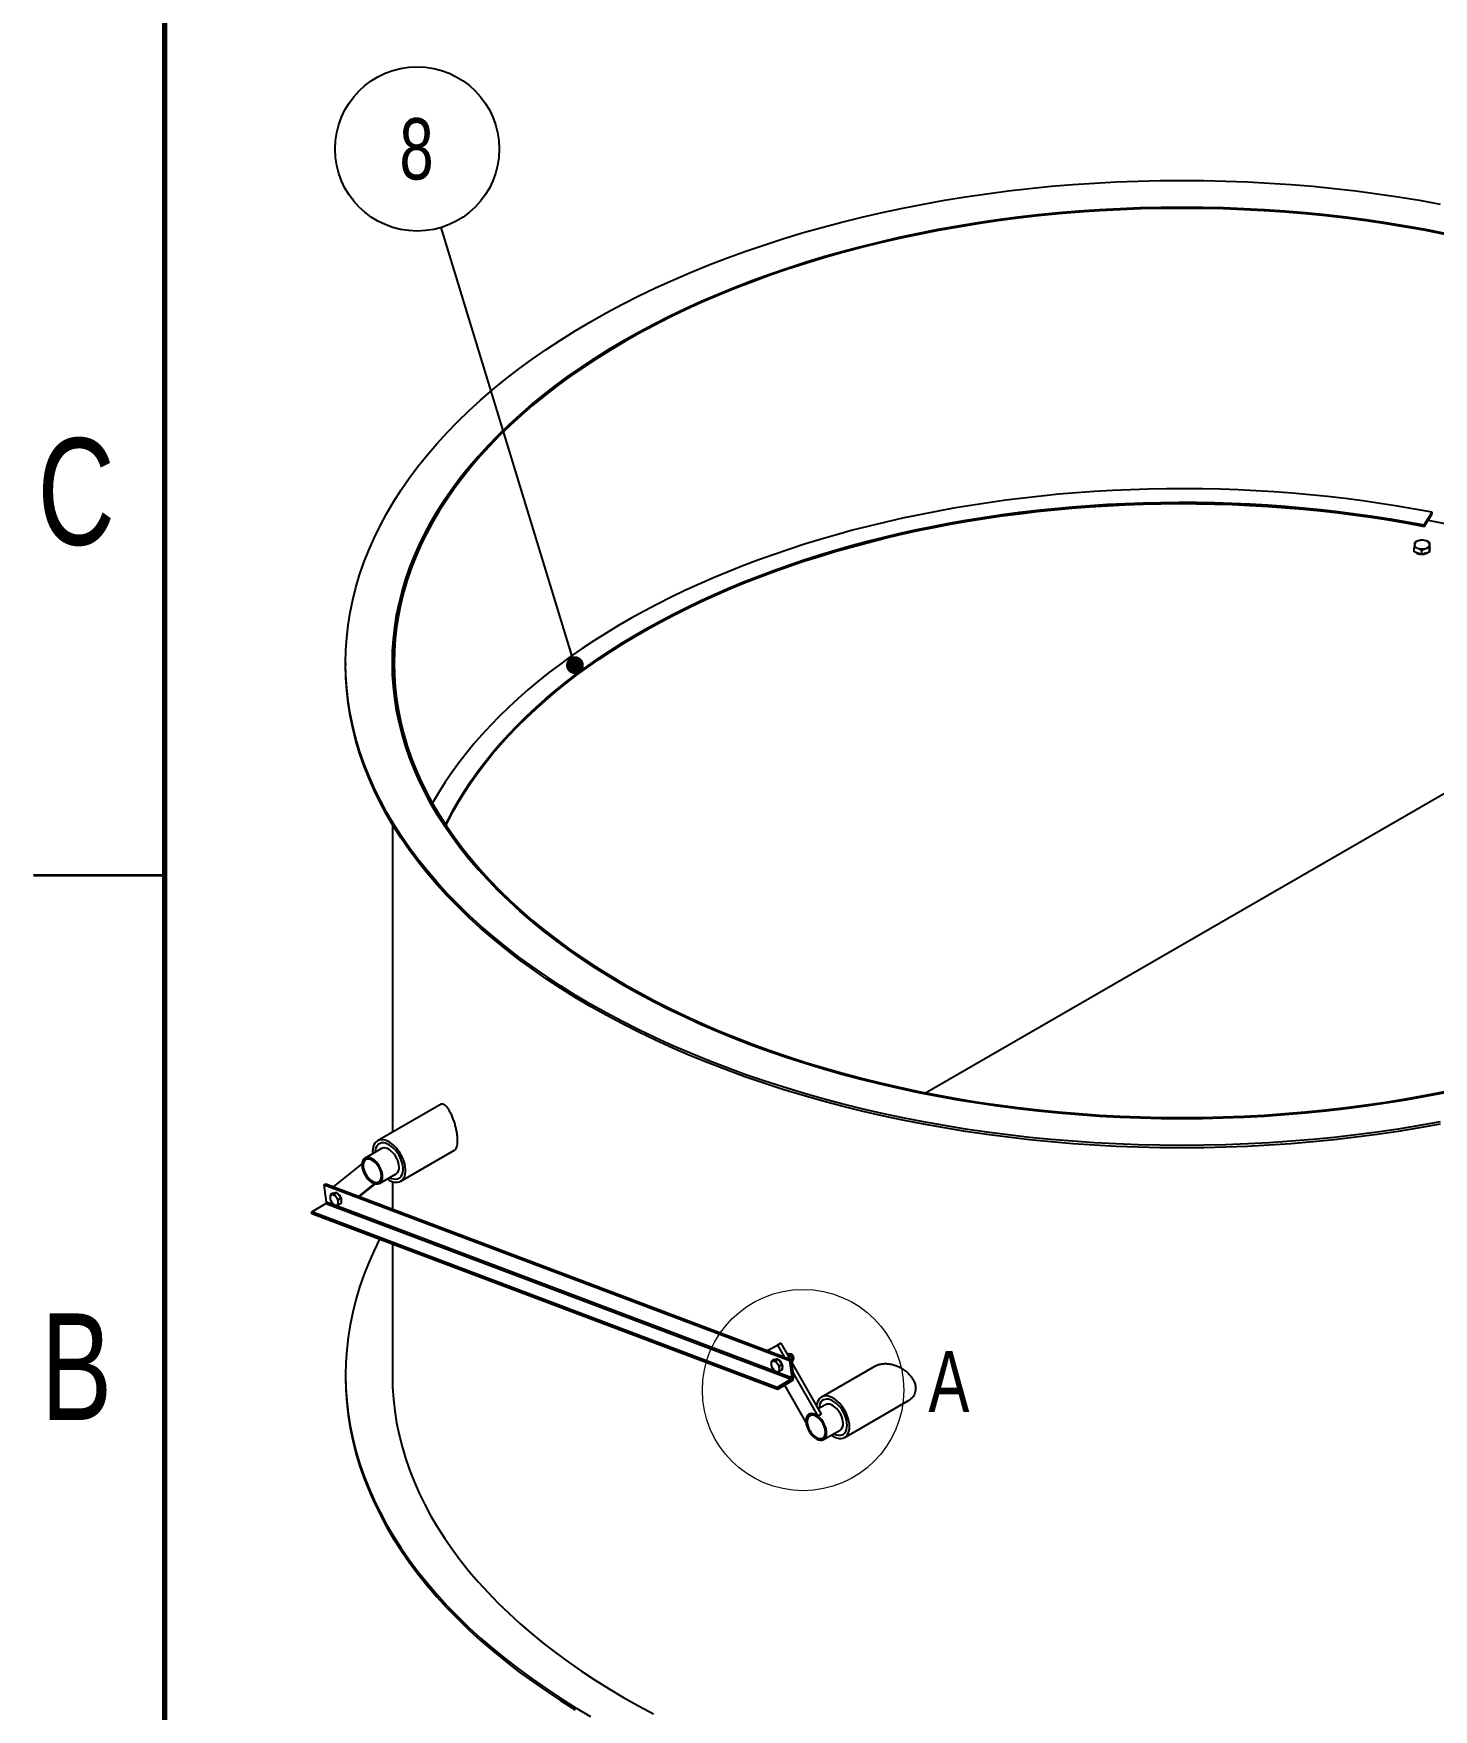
# Model space of a CAD drawing. Header units: millimetres. Extents: x 2 to 418, y 2 to 295.
# Drawn here: x 2.5 to 82.5, y 50.8 to 146.6 of the extents above; entities that cross this region are included whole.
import ezdxf

# ---------------------------------------------------------------- set-up
doc = ezdxf.new("R2010")
doc.units = ezdxf.units.MM
doc.layers.add('RED_DIMENSION', color=1, linetype='Continuous')
doc.styles.add('SLDTEXTSTYLE0', font='TXT', dxfattribs={"width": 0.75})
doc.dimstyles.new('SLDDIMSTYLE0', dxfattribs={"dimtxt": 0.18, "dimasz": 1.016, "dimexe": 0, "dimexo": 0.0625, "dimgap": 0, "dimtad": 0, "dimtih": 1, "dimtoh": 1, "dimdec": 0, "dimrnd": 1e-09, "dimzin": 0, "dimdsep": 46, "dimtxsty": 'Standard', "dimblk1": 'DOT', "dimblk2": 'DOT', "dimsah": 1, "dimcen": 0.09, "dimadec": 0, "dimazin": 0, "dimtfac": 1.016, "dimtdec": 0, "dimtofl": 0, "dimtmove": 0, "dimatfit": 3, "dimldrblk": 'DOT', "dimfxl": 0, "dimfrac": 2, "dimtolj": 1, "dimtzin": 0, "dimarcsym": 0})

# ---------------------------------------------------------------- blocks, each defined once
blk = doc.blocks.new('SW_NOTE_7')
at = {"layer": 'RED_DIMENSION', "color": 0}
blk.add_circle((-1.371, 4.486), 4.691, dxfattribs=at)
at = {"layer": 'RED_DIMENSION', "color": 0, "insert": (-1.406, 6.245), "char_height": 3.5, "attachment_point": 2, "style": 'SLDTEXTSTYLE0'}
blk.add_mtext('8', dxfattribs=at)
blk = doc.blocks.new('_DOT')
at = {"color": 0, "linetype": 'ByBlock', "lineweight": -2}
blk.add_line((-0.5, 0), (-1, 0), dxfattribs=at)
at = {"color": 0, "linetype": 'ByBlock', "const_width": 0.5}
blk.add_lwpolyline([(-0.25, 0, 1), (0.25, 0, 1)], format="xyb", close=True, dxfattribs=at)

msp = doc.modelspace()

# ---------------------------------------------------------------- linework, layer by layer
at = {"color": 7, "linetype": 'Continuous', "lineweight": 70}
msp.add_line((10, 10), (10, 287), dxfattribs=at)
at = {"color": 7, "linetype": 'Continuous', "lineweight": 25}
for p, q in [((81.93219, 118.51967), (82.38364, 119.24395)), ((81.93219, 118.43801), (82.38364, 119.16229)), ((82.38364, 119.16229), (82.38364, 119.24395)), ((81.93219, 118.43801), (81.93219, 118.51967)), ((81.37024, 116.98774), (81.37024, 117.23243)), ((81.58165, 116.91053), (81.37024, 116.98774)), ((81.39054, 117.52098), (81.38039, 117.40831)), ((81.79306, 116.83332), (81.58165, 116.91053)), ((81.83367, 117.65511), (81.6121, 117.61965)), ((81.79306, 117.07801), (82.01463, 117.17668)), ((81.79306, 116.83332), (81.79306, 117.07801)), ((82.01463, 116.90038), (81.79306, 116.83332)), ((82.23619, 116.96745), (82.01463, 116.90038)), ((82.23619, 117.21214), (82.24634, 117.38802)), ((82.23619, 116.96745), (82.23619, 117.21214)), ((82.24634, 117.11172), (82.23619, 116.96745)), ((82.2467, 117.0892), (82.24224, 117.05342)), ((82.25649, 117.25599), (82.24634, 117.11172)), ((82.2467, 117.0892), (82.2467, 117.11679)), ((82.25649, 117.25599), (82.25649, 117.50068)), ((20.32883, 110.63614), (20.32883, 110.50004)), ((53.44542, 86.07948), (96.61547, 110.99486)), ((22.99549, 101.41766), (22.99549, 83.82474)), ((25.785, 85.43469), (22.14293, 83.33269)), ((22.37696, 82.89046), (21.43415, 82.34632)), ((21.86661, 82.72202), (21.87231, 82.5992)), ((23.47591, 81.02308), (26.54035, 82.79171)), ((19.63303, 80.70666), (21.26238, 82.00227)), ((22.26727, 80.90282), (23.21007, 81.44696)), ((19.09426, 80.81996), (19.18854, 80.87438)), ((19.09426, 80.81996), (45.68524, 70.78632)), ((19.23088, 79.82914), (19.09426, 80.81996)), ((19.18854, 80.87438), (45.77952, 70.84073)), ((21.98373, 80.88483), (21.07527, 80.16245)), ((22.02241, 80.87447), (21.11034, 80.14922)), ((22.99549, 81.00306), (22.99549, 79.43789)), ((18.39039, 79.28113), (19.19177, 79.74364)), ((19.13762, 80.31273), (19.16157, 80.33177)), ((19.17142, 80.26038), (19.13762, 80.31273)), ((19.19177, 79.74364), (45.78276, 69.71)), ((19.60005, 80.34123), (19.45611, 80.25816)), ((19.45611, 79.94384), (19.55291, 79.78509)), ((19.69181, 80.27929), (19.55291, 80.25657)), ((19.60005, 80.34123), (19.7179, 80.3518)), ((19.6927, 80.35034), (19.69106, 80.34939)), ((19.83575, 80.36236), (19.69181, 80.27929)), ((19.69181, 79.65064), (19.78861, 79.64905)), ((19.7179, 80.3518), (19.83575, 80.36236)), ((19.92752, 79.98609), (19.78861, 80.12054)), ((19.83575, 80.36236), (19.9536, 80.21576)), ((20.07146, 80.06917), (19.92752, 79.98609)), ((20.07146, 79.75484), (19.92752, 79.67177)), ((19.9536, 80.21576), (20.07146, 80.06917)), ((20.07146, 80.06917), (20.07146, 79.912)), ((20.07146, 79.912), (20.07146, 79.75484)), ((44.98137, 69.24748), (18.39039, 79.28113)), ((18.40646, 79.16456), (18.39039, 79.28113)), ((44.99744, 69.13091), (18.40646, 79.16456)), ((22.99549, 77.43297), (22.99549, 69.94017)), ((44.50811, 71.39961), (44.4252, 71.35176)), ((44.42788, 71.35075), (44.99323, 71.66373)), ((44.50811, 71.39961), (45.18179, 71.77256)), ((45.18179, 71.77256), (44.99323, 71.66373)), ((44.99323, 71.66373), (45.37477, 70.99346)), ((45.18179, 71.77256), (45.69381, 70.87307)), ((45.51535, 71.18659), (45.52769, 71.18721)), ((45.63, 71.17021), (45.55071, 71.12446)), ((45.63, 71.17021), (45.76248, 71.02784)), ((45.68493, 71.14726), (45.66309, 71.13465)), ((45.85286, 70.86117), (45.78232, 70.82045)), ((45.8111, 71.12223), (45.78498, 71.13732)), ((45.92632, 70.89242), (45.92632, 70.92259)), ((20.32883, 69.94017), (20.32883, 69.80407)), ((44.79752, 70.83341), (44.65358, 70.75033)), ((44.65358, 70.43601), (44.75038, 70.27726)), ((44.88928, 70.77146), (44.75038, 70.74875)), ((44.79752, 70.83341), (44.91537, 70.84397)), ((44.89017, 70.84251), (44.88853, 70.84156)), ((45.03322, 70.85453), (44.88928, 70.77146)), ((44.88928, 70.14281), (44.98608, 70.14122)), ((44.91537, 70.84397), (45.03322, 70.85453)), ((45.12499, 70.47826), (44.98608, 70.61271)), ((45.03322, 70.85453), (45.15108, 70.70794)), ((45.26893, 70.56134), (45.12499, 70.47826)), ((45.26893, 70.24701), (45.12499, 70.16394)), ((45.15108, 70.70794), (45.26893, 70.56134)), ((45.26893, 70.56134), (45.26893, 70.40417)), ((45.26893, 70.40417), (45.26893, 70.24701)), ((45.68524, 70.78632), (45.77952, 70.84073)), ((45.68524, 70.78632), (45.82186, 69.79549)), ((45.77952, 70.84073), (45.91614, 69.8499)), ((45.80103, 70.68471), (47.49033, 67.71708)), ((45.84227, 70.61227), (45.86199, 70.72365)), ((45.86098, 70.78702), (45.88488, 70.80082)), ((45.88111, 70.10396), (47.30177, 67.60826)), ((50.56894, 70.46401), (47.50449, 68.69538)), ((45.78276, 69.71), (44.98137, 69.24748)), ((44.99744, 69.13091), (44.98137, 69.24748)), ((45.79883, 69.59343), (44.99744, 69.13091)), ((46.62809, 67.23531), (45.41263, 69.37054)), ((45.78276, 69.71), (45.79883, 69.59343)), ((45.82186, 69.79549), (45.91614, 69.8499)), ((47.73853, 68.25316), (47.32201, 68.01277)), ((48.83747, 66.38578), (52.47954, 68.48778)), ((47.49033, 67.71708), (47.30177, 67.60826)), ((47.62883, 66.26551), (48.57164, 66.80965))]:
    msp.add_line(p, q, dxfattribs=at)
at = {"color": 7, "linetype": 'Continuous', "lineweight": 35}
msp.add_line((10, 98.5), (2.5, 98.5), dxfattribs=at)
at = {"color": 8, "linetype": 'Continuous', "lineweight": 25}
for p, q in [((19.68385, 79.65821), (19.23088, 79.82914)), ((44.88132, 70.15038), (19.70448, 79.65043)), ((45.82186, 69.79549), (44.90195, 70.1426))]:
    msp.add_line(p, q, dxfattribs=at)
at = {"color": 7, "linetype": 'Continuous', "lineweight": 25, "flags": 128}
for points in [[(34.31936, 91.14241), (33.44678, 91.65938), (32.59794, 92.18935), (31.77344, 92.73196), (30.97382, 93.28685), (30.19965, 93.85363), (29.45145, 94.4319), (28.72973, 95.02129), (28.035, 95.62137), (27.36771, 96.23175), (26.72835, 96.85199), (26.11733, 97.48169), (25.53508, 98.1204), (24.982, 98.76768), (24.45847, 99.42311), (23.96485, 100.08621), (23.50147, 100.75655), (23.06865, 101.43366), (22.66669, 102.11707), (22.29587, 102.80632), (21.95644, 103.50094), (21.64862, 104.20045), (21.37264, 104.90437), (21.12868, 105.61222), (20.91691, 106.32351), (20.73748, 107.03776), (20.5905, 107.75447), (20.47608, 108.47316), (20.39429, 109.19333), (20.3452, 109.91449), (20.32883, 110.63614), (20.3452, 111.3578), (20.39429, 112.07896), (20.47608, 112.79913), (20.5905, 113.51782), (20.73748, 114.23453), (20.91691, 114.94878), (21.12868, 115.66007), (21.37264, 116.36792), (21.64862, 117.07184), (21.95644, 117.77135), (22.29587, 118.46596), (22.66669, 119.15522), (23.06865, 119.83863), (23.50147, 120.51574), (23.96485, 121.18608), (24.45847, 121.84918), (24.982, 122.5046), (25.53508, 123.15189), (26.11733, 123.7906), (26.72835, 124.42029), (27.36771, 125.04054), (28.035, 125.65092), (28.72973, 126.251), (29.45145, 126.84039), (30.19965, 127.41866), (30.97382, 127.98544), (31.77344, 128.54032), (32.59794, 129.08294), (33.44678, 129.61291), (34.31936, 130.12988), (35.21509, 130.63348), (36.13335, 131.12338), (37.07352, 131.59925), (38.03496, 132.06074), (39.01699, 132.50755), (40.01895, 132.93937), (41.04016, 133.3559), (42.0799, 133.75687), (43.13748, 134.14199), (44.21216, 134.51099), (45.30321, 134.86364), (46.40988, 135.19968), (47.53141, 135.51889), (48.66704, 135.82104), (49.81598, 136.10593), (50.97745, 136.37337), (52.15065, 136.62317), (53.33478, 136.85516), (54.52903, 137.06918), (55.73257, 137.26508), (56.94459, 137.44273), (58.16424, 137.60201), (59.39071, 137.74281), (60.62314, 137.86503), (61.86069, 137.9686), (63.10252, 138.05342), (64.34776, 138.11946), (65.59558, 138.16666), (66.84511, 138.195), (68.09549, 138.20445), (69.34588, 138.195), (70.59541, 138.16666), (71.84322, 138.11946), (73.08847, 138.05342), (74.33029, 137.9686), (75.56785, 137.86503), (76.80028, 137.74281), (78.02674, 137.60201), (79.2464, 137.44273), (80.45842, 137.26508), (81.66196, 137.06918), (82.85621, 136.85516)], [(83.15018, 86.09989), (82.03216, 85.88086), (80.90459, 85.67879), (79.76823, 85.49382), (78.62388, 85.32609), (77.47231, 85.1757), (76.31432, 85.04276), (75.15069, 84.92736), (73.98222, 84.82958), (72.80973, 84.74949), (71.634, 84.68714), (70.45584, 84.64257), (69.27607, 84.61582), (68.09549, 84.6069), (66.91491, 84.61582), (65.73514, 84.64257), (64.55699, 84.68714), (63.38126, 84.74949), (62.20876, 84.82958), (61.0403, 84.92736), (59.87667, 85.04276), (58.71868, 85.1757), (57.56711, 85.32609), (56.42275, 85.49382), (55.2864, 85.67879), (54.15883, 85.88086), (53.0408, 86.09989), (51.9331, 86.33575), (50.83647, 86.58825), (49.75167, 86.85724), (48.67944, 87.14253), (47.62052, 87.44391), (46.57563, 87.7612), (45.54549, 88.09415), (44.53081, 88.44256), (43.53227, 88.80618), (42.55057, 89.18476), (41.58638, 89.57804), (40.64035, 89.98575), (39.71314, 90.40762), (38.80539, 90.84335), (37.9177, 91.29264), (37.0507, 91.75519), (36.20498, 92.23069), (35.38111, 92.71879), (34.57966, 93.21918), (33.80118, 93.7315), (33.04621, 94.25541), (32.31526, 94.79054), (31.60883, 95.33654), (30.9274, 95.89302), (30.27145, 96.4596), (29.64142, 97.0359), (29.03775, 97.62152), (28.46084, 98.21606), (27.9111, 98.81911), (27.3889, 99.43026), (26.89459, 100.04909), (26.42853, 100.67518), (25.99102, 101.3081), (25.58236, 101.9474), (25.20284, 102.59266), (24.85272, 103.24344), (24.53224, 103.89928), (24.24161, 104.55974), (23.98104, 105.22436), (23.7507, 105.89269), (23.55075, 106.56427), (23.38133, 107.23865), (23.24256, 107.91535), (23.13452, 108.59391), (23.0573, 109.27388), (23.01095, 109.95478), (22.99549, 110.63614), (23.01095, 111.31751), (23.0573, 111.99841), (23.13452, 112.67838), (23.24256, 113.35694), (23.38133, 114.03364), (23.55075, 114.70802), (23.7507, 115.3796), (23.98104, 116.04793), (24.24161, 116.71255), (24.53224, 117.37301), (24.85272, 118.02885), (25.20284, 118.67962), (25.58236, 119.32489), (25.99102, 119.96419), (26.42853, 120.59711), (26.89459, 121.22319), (27.3889, 121.84202), (27.9111, 122.45318), (28.46084, 123.05623), (29.03775, 123.65077), (29.64142, 124.23639), (30.27145, 124.81269), (30.9274, 125.37927), (31.60883, 125.93575), (32.31526, 126.48175), (33.04621, 127.01688), (33.80118, 127.54079), (34.57966, 128.05311), (35.38111, 128.5535), (36.20498, 129.0416), (37.0507, 129.51709), (37.9177, 129.97964), (38.80539, 130.42894), (39.71314, 130.86467), (40.64035, 131.28653), (41.58638, 131.69425), (42.55057, 132.08753), (43.53227, 132.46611), (44.53081, 132.82973), (45.54549, 133.17813), (46.57563, 133.51109), (47.62052, 133.82837), (48.67944, 134.12976), (49.75167, 134.41505), (50.83647, 134.68403), (51.9331, 134.93654), (53.0408, 135.17239), (54.15883, 135.39143), (55.2864, 135.5935), (56.42275, 135.77847), (57.56711, 135.9462), (58.71868, 136.09659), (59.87667, 136.22953), (61.0403, 136.34493), (62.20876, 136.44271), (63.38126, 136.5228), (64.55699, 136.58515), (65.73514, 136.62972), (66.91491, 136.65647), (68.09549, 136.66539), (69.27607, 136.65647), (70.45584, 136.62972), (71.634, 136.58515), (72.80973, 136.5228), (73.98222, 136.44271), (75.15069, 136.34493), (76.31432, 136.22953), (77.47231, 136.09659), (78.62388, 135.9462), (79.76823, 135.77847), (80.90459, 135.5935), (82.03216, 135.39143), (83.15018, 135.17239)], [(83.15018, 135.17239), (82.03216, 135.39143), (80.90459, 135.5935), (79.76823, 135.77847), (78.62388, 135.9462), (77.47231, 136.09659), (76.31432, 136.22953), (75.15069, 136.34493), (73.98222, 136.44271), (72.80973, 136.5228), (71.634, 136.58515), (70.45584, 136.62972), (69.27607, 136.65647), (68.09549, 136.66539), (66.91491, 136.65647), (65.73514, 136.62972), (64.55699, 136.58515), (63.38126, 136.5228), (62.20876, 136.44271), (61.0403, 136.34493), (59.87667, 136.22953), (58.71868, 136.09659), (57.56711, 135.9462), (56.42275, 135.77847), (55.2864, 135.5935), (54.15883, 135.39143), (53.0408, 135.17239), (51.9331, 134.93654), (50.83647, 134.68403), (49.75167, 134.41505), (48.67944, 134.12976), (47.62052, 133.82837), (46.57563, 133.51109), (45.54549, 133.17813), (44.53081, 132.82973), (43.53227, 132.46611), (42.55057, 132.08753), (41.58638, 131.69425), (40.64035, 131.28653), (39.71314, 130.86467), (38.80539, 130.42894), (37.9177, 129.97964), (37.0507, 129.51709), (36.20498, 129.0416), (35.38111, 128.5535), (34.57966, 128.05311), (33.80118, 127.54079), (33.04621, 127.01688), (32.31526, 126.48175), (31.60883, 125.93575), (30.9274, 125.37927), (30.27145, 124.81269), (29.64142, 124.23639), (29.03775, 123.65077), (28.46084, 123.05623), (27.9111, 122.45318), (27.3889, 121.84202), (26.89459, 121.22319), (26.42853, 120.59711), (25.99102, 119.96419), (25.58236, 119.32489), (25.20284, 118.67962), (24.85272, 118.02885), (24.53224, 117.37301), (24.24161, 116.71255), (23.98104, 116.04793), (23.7507, 115.3796), (23.55075, 114.70802), (23.38133, 114.03364), (23.24256, 113.35694), (23.13452, 112.67838), (23.0573, 111.99841), (23.01095, 111.31751), (22.99549, 110.63614), (23.01095, 109.95478), (23.0573, 109.27388), (23.13452, 108.59391), (23.24256, 107.91535), (23.38133, 107.23865), (23.55075, 106.56427), (23.7507, 105.89269), (23.98104, 105.22436), (24.24161, 104.55974), (24.53224, 103.89928), (24.85272, 103.24344), (25.20284, 102.59266), (25.58236, 101.9474), (25.99102, 101.3081), (26.42853, 100.67518), (26.89459, 100.04909), (27.3889, 99.43026), (27.9111, 98.81911), (28.46084, 98.21606), (29.03775, 97.62152), (29.64142, 97.0359), (30.27145, 96.4596), (30.9274, 95.89302), (31.60883, 95.33654), (32.31526, 94.79054), (33.04621, 94.25541), (33.80118, 93.7315), (34.57966, 93.21918), (35.38111, 92.71879), (36.20498, 92.23069), (37.0507, 91.75519), (37.9177, 91.29264), (38.80539, 90.84335), (39.71314, 90.40762), (40.64035, 89.98575), (41.58638, 89.57804), (42.55057, 89.18476), (43.53227, 88.80618), (44.53081, 88.44256), (45.54549, 88.09415), (46.57563, 87.7612), (47.62052, 87.44391), (48.67944, 87.14253), (49.75167, 86.85724), (50.83647, 86.58825), (51.9331, 86.33575), (53.0408, 86.09989), (54.15883, 85.88086), (55.2864, 85.67879), (56.42275, 85.49382), (57.56711, 85.32609), (58.71868, 85.1757), (59.87667, 85.04276), (61.0403, 84.92736), (62.20876, 84.82958), (63.38126, 84.74949), (64.55699, 84.68714), (65.73514, 84.64257), (66.91491, 84.61582), (68.09549, 84.6069), (69.27607, 84.61582), (70.45584, 84.64257), (71.634, 84.68714), (72.80973, 84.74949), (73.98222, 84.82958), (75.15069, 84.92736), (76.31432, 85.04276), (77.47231, 85.1757), (78.62388, 85.32609), (79.76823, 85.49382), (80.90459, 85.67879), (82.03216, 85.88086), (83.15018, 86.09989)], [(83.1168, 135.11799), (82.00126, 135.33654), (80.87618, 135.53816), (79.74235, 135.72272), (78.60053, 135.89008), (77.45152, 136.04014), (76.29609, 136.17278), (75.13504, 136.28792), (73.96917, 136.38549), (72.79927, 136.4654), (71.62615, 136.52762), (70.45061, 136.57208), (69.27346, 136.59878), (68.09549, 136.60768), (66.91753, 136.59878), (65.74038, 136.57208), (64.56483, 136.52762), (63.39171, 136.4654), (62.22181, 136.38549), (61.05594, 136.28792), (59.89489, 136.17278), (58.73947, 136.04014), (57.59045, 135.89008), (56.44864, 135.72272), (55.3148, 135.53816), (54.18973, 135.33654), (53.07418, 135.11799), (51.96894, 134.88266), (50.87474, 134.63071), (49.79234, 134.36232), (48.72249, 134.07767), (47.66592, 133.77695), (46.62335, 133.46037), (45.59549, 133.12815), (44.58306, 132.78052), (43.58674, 132.4177), (42.60721, 132.03996), (41.64516, 131.64756), (40.70123, 131.24075), (39.77608, 130.81982), (38.87033, 130.38505), (37.98462, 129.93675), (37.11954, 129.47523), (36.27569, 129.00079), (35.45365, 128.51377), (34.65398, 128.01449), (33.87722, 127.50331), (33.12393, 126.98056), (32.39459, 126.44661), (31.68973, 125.90183), (31.00981, 125.34658), (30.35532, 124.78125), (29.72669, 124.20623), (29.12435, 123.62191), (28.54872, 123.02869), (28.0002, 122.42697), (27.47916, 121.81718), (26.98595, 121.19972), (26.52091, 120.57502), (26.08437, 119.94351), (25.67663, 119.30562), (25.29795, 118.66179), (24.94861, 118.01246), (24.62883, 117.35807), (24.33885, 116.69908), (24.07885, 116.03593), (23.84902, 115.36908), (23.64952, 114.69899), (23.48047, 114.02611), (23.34201, 113.35091), (23.23421, 112.67385), (23.15716, 111.99539), (23.11091, 111.316), (23.09549, 110.63614), (23.11091, 109.95629), (23.15716, 109.2769), (23.23421, 108.59844), (23.34201, 107.92138), (23.48047, 107.24618), (23.64952, 106.5733), (23.84902, 105.90321), (24.07885, 105.23636), (24.33885, 104.57321), (24.62883, 103.91422), (24.94861, 103.25983), (25.29795, 102.6105), (25.67663, 101.96667), (26.08437, 101.32878), (26.52091, 100.69727), (26.98595, 100.07257), (27.47916, 99.45511), (28.0002, 98.84531), (28.54872, 98.2436), (29.12435, 97.65038), (29.72669, 97.06605), (30.35532, 96.49103), (31.00981, 95.92571), (31.68973, 95.37046), (32.39459, 94.82568), (33.12393, 94.29173), (33.87722, 93.76898), (34.65398, 93.2578), (35.45365, 92.75852), (36.27569, 92.2715), (37.11954, 91.79706), (37.98462, 91.33553), (38.87033, 90.88723), (39.77608, 90.45247), (40.70123, 90.03154), (41.64516, 89.62473), (42.60721, 89.23232), (43.58674, 88.85458), (44.58306, 88.49177), (45.59549, 88.14414), (46.62335, 87.81192), (47.66592, 87.49534), (48.72249, 87.19462), (49.79234, 86.90997), (50.87474, 86.64158), (51.96894, 86.38963), (53.07418, 86.1543), (54.18973, 85.93575), (55.3148, 85.73413), (56.44864, 85.54957), (57.59045, 85.38221), (58.73947, 85.23215), (59.89489, 85.09951), (61.05594, 84.98436), (62.22181, 84.8868), (63.39171, 84.80689), (64.56483, 84.74467), (65.74038, 84.7002), (66.91753, 84.67351), (68.09549, 84.66461), (69.27346, 84.67351), (70.45061, 84.7002), (71.62615, 84.74467), (72.79927, 84.80689), (73.96917, 84.8868), (75.13504, 84.98436), (76.29609, 85.09951), (77.45152, 85.23215), (78.60053, 85.38221), (79.74235, 85.54957), (80.87618, 85.73413), (82.00126, 85.93575), (83.1168, 86.1543)], [(82.38364, 119.24395), (81.40471, 119.42598), (80.41882, 119.59505), (79.4265, 119.75107), (78.42825, 119.89396), (77.42461, 120.02365), (76.4161, 120.14006), (75.40324, 120.24314), (74.38656, 120.33284), (73.3666, 120.4091), (72.34388, 120.47189), (71.31894, 120.52117), (70.29232, 120.55693), (69.26455, 120.57913), (68.23617, 120.58777), (67.20772, 120.58284), (66.17973, 120.56435), (65.15275, 120.5323), (64.1273, 120.48672), (63.10392, 120.42762), (62.08315, 120.35504), (61.06552, 120.26901), (60.05156, 120.16959), (59.0418, 120.05682), (58.03678, 119.93075), (57.03701, 119.79147), (56.04301, 119.63903), (55.05531, 119.47352), (54.07442, 119.29503), (53.10086, 119.10365), (52.13513, 118.89948), (51.17773, 118.68262), (50.22918, 118.45319), (49.28995, 118.21131), (48.36055, 117.9571), (47.44146, 117.6907), (46.53316, 117.41225), (45.63612, 117.12189), (44.75081, 116.81977), (43.8777, 116.50606), (43.01723, 116.18091), (42.16987, 115.84449), (41.33605, 115.49699), (40.51621, 115.13858), (39.71077, 114.76945), (38.92016, 114.3898), (38.1448, 113.99981), (37.38507, 113.5997), (36.64139, 113.18967), (35.91414, 112.76994), (35.2037, 112.34073), (34.51044, 111.90226), (33.83473, 111.45476), (33.17691, 110.99846), (32.53733, 110.53361), (31.91633, 110.06044), (31.31422, 109.57921), (30.73133, 109.09016), (30.16795, 108.59354), (29.62439, 108.08963), (29.10092, 107.57868), (28.59783, 107.06096), (28.11536, 106.53674), (27.65378, 106.00629), (27.21333, 105.46989), (26.79423, 104.92782), (26.3967, 104.38036), (26.02096, 103.82781), (25.66719, 103.27044), (25.33559, 102.70855), (25.28909, 102.62625)], [(26.03908, 101.39716), (26.17753, 101.67695), (26.47423, 102.23922), (26.79356, 102.79734), (27.13536, 103.35102), (27.49944, 103.89994), (27.8856, 104.44381), (28.29363, 104.98234), (28.72331, 105.51522), (29.17441, 106.04218), (29.64667, 106.56293), (30.13985, 107.07717), (30.65367, 107.58464), (31.18786, 108.08506), (31.74213, 108.57815), (32.31616, 109.06364), (32.90966, 109.54128), (33.5223, 110.0108), (34.15374, 110.47195), (34.80364, 110.92447), (35.47165, 111.36812), (36.15741, 111.80266), (36.86054, 112.22785), (37.58066, 112.64346), (38.31737, 113.04927), (39.07028, 113.44505), (39.83898, 113.83059), (40.62305, 114.20568), (41.42206, 114.57011), (42.23558, 114.92369), (43.06317, 115.26623), (43.90437, 115.59753), (44.75873, 115.91742), (45.62578, 116.22573), (46.50506, 116.52228), (47.39608, 116.80691), (48.29835, 117.07948), (49.2114, 117.33982), (50.13472, 117.58781), (51.0678, 117.82331), (52.01015, 118.04618), (52.96125, 118.2563), (53.92058, 118.45357), (54.88761, 118.63787), (55.86184, 118.80911), (56.84271, 118.96719), (57.82971, 119.11202), (58.82229, 119.24353), (59.81992, 119.36164), (60.82205, 119.46629), (61.82813, 119.55743), (62.83762, 119.635), (63.84997, 119.69897), (64.86463, 119.74929), (65.88105, 119.78594), (66.89867, 119.8089), (67.91695, 119.81815), (68.93532, 119.8137), (69.95323, 119.79555), (70.97014, 119.7637), (71.98548, 119.71817), (72.9987, 119.65898), (74.00926, 119.58618), (75.0166, 119.49979), (76.02017, 119.39987), (77.01944, 119.28647), (78.01385, 119.15965), (79.00287, 119.01948), (79.98595, 118.86604), (80.96257, 118.69941), (81.93219, 118.51967)], [(26.06195, 101.36257), (26.17753, 101.59529), (26.47423, 102.15756), (26.79356, 102.71568), (27.13536, 103.26935), (27.49944, 103.81827), (27.8856, 104.36214), (28.29363, 104.90067), (28.72331, 105.43356), (29.17441, 105.96052), (29.64667, 106.48126), (30.13985, 106.99551), (30.65367, 107.50298), (31.18786, 108.00339), (31.74213, 108.49648), (32.31616, 108.98198), (32.90966, 109.45962), (33.5223, 109.92914), (34.15374, 110.39028), (34.80364, 110.8428), (35.47165, 111.28646), (36.15741, 111.72099), (36.86054, 112.14619), (37.58066, 112.5618), (38.31737, 112.96761), (39.07028, 113.36339), (39.83898, 113.74893), (40.62305, 114.12402), (41.42206, 114.48845), (42.23558, 114.84203), (43.06317, 115.18456), (43.90437, 115.51587), (44.75873, 115.83576), (45.62578, 116.14406), (46.50506, 116.44061), (47.39608, 116.72525), (48.29835, 116.99781), (49.2114, 117.25816), (50.13472, 117.50615), (51.0678, 117.74164), (52.01015, 117.96451), (52.96125, 118.17464), (53.92058, 118.37191), (54.88761, 118.55621), (55.86184, 118.72744), (56.84271, 118.88552), (57.82971, 119.03035), (58.82229, 119.16186), (59.81992, 119.27998), (60.82205, 119.38463), (61.82813, 119.47577), (62.83762, 119.55334), (63.84997, 119.6173), (64.86463, 119.66762), (65.88105, 119.70427), (66.89867, 119.72723), (67.91695, 119.73649), (68.93532, 119.73204), (69.95323, 119.71388), (70.97014, 119.68203), (71.98548, 119.6365), (72.9987, 119.57732), (74.00926, 119.50451), (75.0166, 119.41813), (76.02017, 119.31821), (77.01944, 119.20481), (78.01385, 119.07799), (79.00287, 118.93782), (79.98595, 118.78437), (80.96257, 118.61774), (81.93219, 118.43801)], [(82.15792, 118.80015), (82.63979, 118.70535), (83.60265, 118.50514)], [(34.31936, 91.0063), (33.44678, 91.52327), (32.59794, 92.05324), (31.77344, 92.59586), (30.97382, 93.15074), (30.19965, 93.71752), (29.45145, 94.2958), (28.72973, 94.88518), (28.035, 95.48526), (27.36771, 96.09564), (26.72835, 96.71589), (26.11733, 97.34558), (25.53508, 97.98429), (24.982, 98.63158), (24.45847, 99.287), (23.96485, 99.9501), (23.50147, 100.62044), (23.06865, 101.29755), (22.66669, 101.98096), (22.29587, 102.67022), (21.95644, 103.36484), (21.64862, 104.06434), (21.37264, 104.76826), (21.12868, 105.47611), (20.91691, 106.1874), (20.73748, 106.90165), (20.5905, 107.61836), (20.47608, 108.33705), (20.39429, 109.05722), (20.3452, 109.77838), (20.32883, 110.50004)], [(82.85621, 84.41713), (81.66196, 84.20311), (80.45842, 84.00721), (79.2464, 83.82956), (78.02674, 83.67028), (76.80028, 83.52948), (75.56785, 83.40725), (74.33029, 83.30369), (73.08847, 83.21886), (71.84322, 83.15283), (70.59541, 83.10562), (69.34588, 83.07729), (68.09549, 83.06784), (66.84511, 83.07729), (65.59558, 83.10562), (64.34776, 83.15283), (63.10252, 83.21886), (61.86069, 83.30369), (60.62314, 83.40725), (59.39071, 83.52948), (58.16424, 83.67028), (56.94459, 83.82956), (55.73257, 84.00721), (54.52903, 84.20311), (53.33478, 84.41713), (52.15065, 84.64912), (50.97745, 84.89892), (49.81598, 85.16635), (48.66704, 85.45125), (47.53141, 85.7534), (46.40988, 86.07261), (45.30321, 86.40865), (44.21216, 86.76129), (43.13748, 87.1303), (42.0799, 87.51542), (41.04016, 87.91638), (40.01895, 88.33292), (39.01699, 88.76474), (38.03496, 89.21155), (37.07352, 89.67304), (36.13335, 90.1489), (35.21509, 90.6388), (34.31936, 91.14241)], [(82.85621, 84.28102), (81.66196, 84.06701), (80.45842, 83.8711), (79.2464, 83.69345), (78.02674, 83.53417), (76.80028, 83.39337), (75.56785, 83.27115), (74.33029, 83.16759), (73.08847, 83.08276), (71.84322, 83.01672), (70.59541, 82.96952), (69.34588, 82.94118), (68.09549, 82.93174), (66.84511, 82.94118), (65.59558, 82.96952), (64.34776, 83.01672), (63.10252, 83.08276), (61.86069, 83.16759), (60.62314, 83.27115), (59.39071, 83.39337), (58.16424, 83.53417), (56.94459, 83.69345), (55.73257, 83.8711), (54.52903, 84.06701), (53.33478, 84.28102), (52.15065, 84.51301), (50.97745, 84.76281), (49.81598, 85.03025), (48.66704, 85.31514), (47.53141, 85.61729), (46.40988, 85.9365), (45.30321, 86.27254), (44.21216, 86.62519), (43.13748, 86.9942), (42.0799, 87.37931), (41.04016, 87.78028), (40.01895, 88.19681), (39.01699, 88.62863), (38.03496, 89.07544), (37.07352, 89.53694), (36.13335, 90.0128), (35.21509, 90.5027), (34.31936, 91.0063)], [(22.70542, 81.1557), (22.71505, 81.14896), (22.84092, 81.07146), (22.96624, 81.01369), (23.08875, 80.9767), (23.20628, 80.96115), (23.31673, 80.96731), (23.41812, 80.99507), (23.50866, 81.04394), (23.58671, 81.11304), (23.65089, 81.20115), (23.70006, 81.30668), (23.73334, 81.42777), (23.75012, 81.56224), (23.75012, 81.70769), (23.73334, 81.86154), (23.70006, 82.02103), (23.65089, 82.18332), (23.58671, 82.34551), (23.50866, 82.50471), (23.41812, 82.65808), (23.31673, 82.80288), (23.20628, 82.93653), (23.08875, 83.05664), (22.96624, 83.16107), (22.84092, 83.24795), (22.71505, 83.31574), (22.59086, 83.36322), (22.47057, 83.38955), (22.35632, 83.39426), (22.25016, 83.37726), (22.15399, 83.33886), (22.0695, 83.27974), (21.99823, 83.20096), (21.94142, 83.10392), (21.90011, 82.99036), (21.87502, 82.8623), (21.86661, 82.72202), (21.86661, 82.72202)], [(22.43997, 81.28448), (22.43149, 81.40439), (22.40631, 81.53062), (22.36514, 81.65956), (22.30917, 81.7875), (22.24002, 81.91074), (22.15966, 82.02576), (22.07042, 82.12923), (21.97485, 82.21818), (21.87572, 82.29006), (21.77586, 82.34279), (21.67816, 82.37486), (21.58542, 82.38535), (21.50032, 82.37395), (21.42529, 82.34099), (21.36251, 82.28742), (21.31376, 82.21478), (21.28047, 82.12516), (21.26358, 82.02115), (21.26358, 81.90572), (21.28047, 81.7822), (21.31376, 81.65415), (21.36251, 81.52525), (21.42529, 81.39921), (21.50032, 81.27965), (21.58542, 81.17001), (21.67816, 81.07345), (21.77586, 80.99275), (21.87572, 80.93022), (21.97485, 80.88766), (22.07042, 80.86631), (22.15966, 80.86677), (22.24002, 80.88903), (22.30917, 80.93245), (22.36514, 80.99578), (22.40631, 81.0772), (22.43149, 81.17437), (22.43997, 81.28448)], [(22.84182, 81.23442), (22.95498, 81.18374), (23.06817, 81.15259), (23.17585, 81.14329), (23.27571, 81.15604), (23.36564, 81.19057), (23.44372, 81.24615), (23.50827, 81.32158), (23.55793, 81.41526), (23.59163, 81.5252), (23.60867, 81.64904), (23.60867, 81.78416), (23.59163, 81.92767), (23.55793, 82.07651), (23.50827, 82.22752), (23.44372, 82.37746), (23.36564, 82.52315), (23.27571, 82.66149), (23.17585, 82.78951), (23.06817, 82.9045), (22.95498, 83.00401), (22.83869, 83.0859), (22.72177, 83.14845), (22.60672, 83.1903), (22.49599, 83.21058), (22.39194, 83.20885), (22.29679, 83.18515), (22.21257, 83.13998), (22.14106, 83.0743), (22.0838, 82.98952), (22.04201, 82.88744), (22.01657, 82.77023), (22.0087, 82.67792)], [(22.84182, 81.23442), (22.95498, 81.18374), (23.06817, 81.15259), (23.17585, 81.14329), (23.27571, 81.15604), (23.36564, 81.19057), (23.44372, 81.24615), (23.50827, 81.32158), (23.55793, 81.41526), (23.59163, 81.5252), (23.60867, 81.64904), (23.60867, 81.78416), (23.59163, 81.92767), (23.55793, 82.07651), (23.50827, 82.22752), (23.44372, 82.37746), (23.36564, 82.52315), (23.27571, 82.66149), (23.17585, 82.78951), (23.06817, 82.9045), (22.95498, 83.00401), (22.83869, 83.0859), (22.72177, 83.14845), (22.60672, 83.1903), (22.49599, 83.21058), (22.39194, 83.20885), (22.29679, 83.18515), (22.21257, 83.13998), (22.14106, 83.0743), (22.0838, 82.98952), (22.04201, 82.88744), (22.01657, 82.77023), (22.0087, 82.67792)], [(23.38277, 81.82862), (23.3743, 81.94853), (23.34911, 82.07476), (23.30795, 82.2037), (23.25198, 82.33163), (23.18283, 82.45488), (23.10247, 82.56989), (23.01323, 82.67337), (22.91766, 82.76232), (22.81853, 82.8342), (22.71867, 82.88693), (22.62097, 82.919), (22.52823, 82.92948), (22.44313, 82.91808), (22.37696, 82.89046)], [(21.26238, 82.00227), (21.26518, 81.8861), (21.28458, 81.76251), (21.32004, 81.63501), (21.37055, 81.50721), (21.43468, 81.38274), (21.5106, 81.26513), (21.59616, 81.15772), (21.68895, 81.06354), (21.78632, 80.98527), (21.88552, 80.92513), (21.98373, 80.88483)], [(22.36925, 81.3253), (22.36092, 81.43704), (22.33619, 81.55481), (22.29585, 81.67482), (22.24121, 81.79321), (22.17402, 81.90619), (22.09643, 82.01012), (22.01095, 82.10165), (21.92032, 82.17785), (21.82745, 82.23627), (21.73532, 82.27502), (21.64691, 82.29287), (21.56505, 82.28924), (21.49236, 82.26425), (21.4312, 82.2187), (21.38352, 82.15405), (21.35085, 82.07238), (21.33425, 81.97632), (21.33425, 81.86896), (21.35085, 81.75374), (21.38352, 81.63437), (21.4312, 81.51468), (21.49236, 81.39853), (21.56505, 81.28964), (21.64691, 81.19152), (21.73532, 81.10731), (21.82745, 81.03973), (21.92032, 80.99095), (22.01095, 80.96253), (22.09643, 80.95539), (22.17402, 80.96976), (22.24121, 81.00517), (22.29585, 81.0605), (22.33619, 81.13395), (22.36092, 81.22317), (22.36925, 81.3253)], [(22.26458, 77.70876), (21.95644, 77.07537), (21.64862, 76.37587), (21.37264, 75.67195), (21.12868, 74.9641), (20.91691, 74.25281), (20.73748, 73.53856), (20.5905, 72.82185), (20.47608, 72.10316), (20.39429, 71.38299), (20.3452, 70.66183), (20.32883, 69.94017), (20.3452, 69.21852), (20.39429, 68.49736), (20.47608, 67.77719), (20.5905, 67.0585), (20.73748, 66.34179), (20.91691, 65.62754), (21.12868, 64.91625), (21.37264, 64.2084), (21.64862, 63.50448), (21.95644, 62.80497), (22.29587, 62.11035), (22.66669, 61.4211), (23.06865, 60.73768), (23.50147, 60.06058), (23.96485, 59.39024), (24.45847, 58.72713), (24.982, 58.07171), (25.53508, 57.42443), (26.11733, 56.78572), (26.72835, 56.15602), (27.36771, 55.53577), (28.035, 54.9254), (28.72973, 54.32531), (29.45145, 53.73593), (30.19965, 53.15765), (30.97382, 52.59088), (31.77344, 52.03599), (32.59794, 51.49338), (33.44678, 50.96341), (34.31936, 50.44644)], [(45.92632, 70.89242), (45.91779, 70.9532), (45.89324, 71.0165), (45.85561, 71.07467), (45.80946, 71.12071), (45.76034, 71.14906), (45.71419, 71.15629), (45.68493, 71.14726)], [(22.99549, 69.94017), (23.01095, 69.25881), (23.0573, 68.57791), (23.13452, 67.89794), (23.24256, 67.21938), (23.38133, 66.54267), (23.55075, 65.8683), (23.7507, 65.19672), (23.98104, 64.52839), (24.24161, 63.86377), (24.53224, 63.20331), (24.85272, 62.54747), (25.20284, 61.89669), (25.58236, 61.25143), (25.99102, 60.61212), (26.42853, 59.97921), (26.89459, 59.35312), (27.3889, 58.73429), (27.9111, 58.12314), (28.46084, 57.52009), (29.03775, 56.92555), (29.64142, 56.33993), (30.27145, 55.76363), (30.9274, 55.19704), (31.60883, 54.64056), (32.31526, 54.09457), (33.04621, 53.55944), (33.80118, 53.03553), (34.57966, 52.52321), (35.38111, 52.02282), (36.20498, 51.53472), (37.0507, 51.05922), (37.9177, 50.59667)], [(20.32883, 69.80407), (20.3452, 69.08241), (20.39429, 68.36125), (20.47608, 67.64108), (20.5905, 66.92239), (20.73748, 66.20568), (20.91691, 65.49143), (21.12868, 64.78014), (21.37264, 64.07229), (21.64862, 63.36837), (21.95644, 62.66886), (22.29587, 61.97425), (22.66669, 61.28499), (23.06865, 60.60158), (23.50147, 59.92447), (23.96485, 59.25413), (24.45847, 58.59103), (24.982, 57.93561), (25.53508, 57.28832), (26.11733, 56.64961), (26.72835, 56.01992), (27.36771, 55.39967), (28.035, 54.78929), (28.72973, 54.18921), (29.45145, 53.59982), (30.19965, 53.02155), (30.97382, 52.45477), (31.77344, 51.89989), (32.59794, 51.35727), (33.44678, 50.8273)], [(49.11379, 66.99644), (49.10538, 67.14643), (49.08029, 67.30345), (49.03898, 67.4647), (48.98218, 67.6273), (48.9109, 67.78836), (48.82642, 67.945), (48.73024, 68.09441), (48.62408, 68.23395), (48.50984, 68.36111), (48.38955, 68.47363), (48.26535, 68.5695), (48.13948, 68.64701), (48.01417, 68.70478), (47.89165, 68.74176), (47.77412, 68.75732), (47.66367, 68.75116), (47.56228, 68.7234), (47.47175, 68.67453), (47.39369, 68.60543), (47.32951, 68.51732), (47.28034, 68.41178), (47.24707, 68.2907), (47.23134, 68.17206)], [(48.97237, 67.07806), (48.96383, 67.21775), (48.93839, 67.36432), (48.8966, 67.51464), (48.83934, 67.66552), (48.76783, 67.81373), (48.68361, 67.95613), (48.58846, 68.08966), (48.48441, 68.21149), (48.37368, 68.31903), (48.25863, 68.40997), (48.14171, 68.48238), (48.02542, 68.53472), (47.91223, 68.56587), (47.80455, 68.57517), (47.70469, 68.56242), (47.61476, 68.52789), (47.53669, 68.47232), (47.47213, 68.39689), (47.42247, 68.30321), (47.38877, 68.19327), (47.37173, 68.06942), (47.37027, 68.04062)], [(48.97237, 67.07806), (48.96383, 67.21775), (48.93839, 67.36432), (48.8966, 67.51464), (48.83934, 67.66552), (48.76783, 67.81373), (48.68361, 67.95613), (48.58846, 68.08966), (48.48441, 68.21149), (48.37368, 68.31903), (48.25863, 68.40997), (48.14171, 68.48238), (48.02542, 68.53472), (47.91223, 68.56587), (47.80455, 68.57517), (47.70469, 68.56242), (47.61476, 68.52789), (47.53669, 68.47232), (47.47213, 68.39689), (47.42247, 68.30321), (47.38877, 68.19327), (47.37173, 68.06942), (47.37027, 68.04062)], [(48.74434, 67.19132), (48.73586, 67.31122), (48.71068, 67.43746), (48.66951, 67.5664), (48.61354, 67.69433), (48.54439, 67.81758), (48.46403, 67.93259), (48.37479, 68.03606), (48.27923, 68.12502), (48.18009, 68.19689), (48.08024, 68.24962), (47.98253, 68.28169), (47.8898, 68.29218), (47.80469, 68.28078), (47.73853, 68.25316)], [(47.30177, 67.60826), (47.20277, 67.6732), (47.10404, 67.71869), (47.00838, 67.74344), (46.9185, 67.74675), (46.83695, 67.72851), (46.76605, 67.68926), (46.7078, 67.6301), (46.66385, 67.55271), (46.63546, 67.45929), (46.62343, 67.35248), (46.62809, 67.23531)], [(47.80153, 66.64718), (47.79305, 66.76708), (47.76787, 66.89332), (47.7267, 67.02226), (47.67074, 67.15019), (47.60158, 67.27344), (47.52122, 67.38845), (47.43198, 67.49192), (47.33642, 67.58088), (47.23728, 67.65275), (47.13743, 67.70549), (47.03973, 67.73756), (46.94699, 67.74804), (46.86188, 67.73664), (46.78686, 67.70368), (46.72407, 67.65011), (46.67533, 67.57748), (46.64203, 67.48786), (46.62514, 67.38384), (46.62514, 67.26841), (46.64203, 67.1449), (46.67533, 67.01685), (46.72407, 66.88795), (46.78686, 66.76191), (46.86188, 66.64235), (46.94699, 66.53271), (47.03973, 66.43615), (47.13743, 66.35544), (47.23728, 66.29291), (47.33642, 66.25036), (47.43198, 66.229), (47.52122, 66.22946), (47.60158, 66.25172), (47.67074, 66.29514), (47.7267, 66.35847), (47.76787, 66.43989), (47.79305, 66.53706), (47.80153, 66.64718)], [(47.73082, 66.68799), (47.72248, 66.79973), (47.69775, 66.9175), (47.65742, 67.03751), (47.60277, 67.15591), (47.53558, 67.26889), (47.458, 67.37281), (47.37251, 67.46435), (47.28188, 67.54054), (47.18901, 67.59896), (47.09689, 67.63772), (47.00847, 67.65557), (46.92661, 67.65194), (46.85393, 67.62695), (46.79276, 67.58139), (46.74508, 67.51674), (46.71241, 67.43508), (46.69582, 67.33902), (46.69582, 67.23166), (46.71241, 67.11644), (46.74508, 66.99706), (46.79276, 66.87738), (46.85393, 66.76122), (46.92661, 66.65234), (47.00847, 66.55421), (47.09689, 66.47001), (47.18901, 66.40243), (47.28188, 66.35364), (47.37251, 66.32523), (47.458, 66.31809), (47.53558, 66.33246), (47.60277, 66.36787), (47.65742, 66.42319), (47.69775, 66.49665), (47.72248, 66.58587), (47.73082, 66.68799)], [(48.20338, 66.59711), (48.25863, 66.57002), (48.37368, 66.52816), (48.48441, 66.50788), (48.58846, 66.50961), (48.68361, 66.53332), (48.76783, 66.57849), (48.83934, 66.64417), (48.8966, 66.72895), (48.93839, 66.83103), (48.96383, 66.94824), (48.97237, 67.07806)], [(48.20338, 66.59711), (48.25863, 66.57002), (48.37368, 66.52816), (48.48441, 66.50788), (48.58846, 66.50961), (48.68361, 66.53332), (48.76783, 66.57849), (48.83934, 66.64417), (48.8966, 66.72895), (48.93839, 66.83103), (48.96383, 66.94824), (48.97237, 67.07806)], [(48.06698, 66.51839), (48.13948, 66.47052), (48.26535, 66.40273), (48.38955, 66.35525), (48.50984, 66.32892), (48.62408, 66.32421), (48.73024, 66.34121), (48.82642, 66.37961), (48.9109, 66.43872), (48.98218, 66.51751), (49.03898, 66.61454), (49.08029, 66.72811), (49.10538, 66.85617), (49.11379, 66.99644)]]:
    msp.add_lwpolyline(points, dxfattribs=at)
at = {"color": 7, "linetype": 'Continuous', "lineweight": 18}
msp.add_circle((46.45661, 69.09297), 5.74917, dxfattribs=at)
at = {"color": 7, "linetype": 'Continuous', "lineweight": 25}
for centre, radius, start, end in [((81.65653, 117.33824), 0.2849, 98.9717924, 165.7615834), ((81.63144, 117.43426), 0.25239, 185.8998163, 258.6225661), ((81.7736, 117.35675), 0.51663, 229.779829, 270.0944197), ((81.814, 117.85848), 0.7107, 250.9176132, 286.3972788), ((81.81273, 116.93785), 0.7107, 70.9176132, 106.3972788), ((81.83726, 117.4024), 0.56385, 267.4508709, 306.2294077), ((81.9702, 117.45809), 0.2849, 278.9717924, 345.7615834), ((81.99529, 117.36208), 0.25239, 5.8998163, 78.6225661), ((22.9641, 81.78817), 0.42063, 305.7880139, 5.519429), ((19.14169, 79.81824), 0.08985, 303.8772655, 6.9635277), ((19.57979, 80.11242), 0.14664, 100.5632986, 189.2501055), ((19.94614, 80.11239), 0.51163, 182.6376011, 219.7721957), ((19.53478, 79.95295), 0.30417, 33.4348378, 86.582789), ((19.80674, 79.95268), 0.30417, 213.4348378, 266.582789), ((19.75661, 80.23281), 0.13378, 70.8620937, 118.5360698), ((19.39538, 79.79323), 0.51163, 2.6376011, 39.7721957), ((19.76173, 79.79321), 0.14664, 280.5632986, 9.2501055), ((19.58815, 79.90666), 0.50594, 19.8405504, 57.7513038), ((19.79564, 79.93921), 0.30026, 336.7227418, 23.2772582), ((44.95408, 70.72499), 0.13378, 70.8620937, 118.5360698), ((45.67604, 70.91121), 0.25054, 2.6034486, 57.3789245), ((45.83192, 70.87996), 0.09523, 303.7896587, 7.5177842), ((44.77726, 70.60459), 0.14664, 100.5632986, 189.2501055), ((45.14361, 70.60456), 0.51163, 182.6376011, 219.7721957), ((44.73225, 70.44512), 0.30417, 33.4348378, 86.582789), ((45.00421, 70.44485), 0.30417, 213.4348378, 266.582789), ((44.59285, 70.28541), 0.51163, 2.6376011, 39.7721957), ((44.9592, 70.28538), 0.14664, 280.5632986, 9.2501055), ((44.78562, 70.39883), 0.50594, 19.8405504, 57.7513038), ((44.99311, 70.43138), 0.30026, 336.7227418, 23.2772582), ((45.73267, 69.7846), 0.08985, 303.8772655, 6.9635277), ((45.64858, 69.81722), 0.26955, 303.8772655, 6.9635277), ((48.32566, 67.15086), 0.42063, 305.7880139, 5.519429)]:
    msp.add_arc(centre, radius, start, end, dxfattribs=at)
for points, knots in [([(81.38039, 117.40831), (81.38015, 117.40486), (81.37672, 117.35569), (81.37336, 117.29182), (81.37024, 117.23243)], [0, 0, 0, 0, 0.07021477, 1, 1, 1, 1]), ([(81.37024, 117.23243), (81.38564, 117.23097), (81.4545, 117.22443), (81.52608, 117.20326), (81.58165, 117.18683)], [0, 0, 0, 0, 0.22371328, 1, 1, 1, 1]), ([(81.6121, 117.61965), (81.60685, 117.61803), (81.53203, 117.59493), (81.45871, 117.55661), (81.39054, 117.52098)], [0, 0, 0, 0, 0.07021477, 1, 1, 1, 1]), ([(81.58165, 117.18683), (81.59895, 117.18013), (81.6705, 117.15243), (81.74021, 117.1101), (81.79306, 117.07801)], [0, 0, 0, 0, 0.24185142, 1, 1, 1, 1]), ([(82.04508, 117.6095), (81.98951, 117.62594), (81.91793, 117.64711), (81.84907, 117.65364), (81.83367, 117.65511)], [0, 0, 0, 0, 0.77628672, 1, 1, 1, 1]), ([(82.01463, 117.17668), (82.01988, 117.17824), (82.0947, 117.20044), (82.16802, 117.2065), (82.23619, 117.21214)], [0, 0, 0, 0, 0.070214766, 1, 1, 1, 1]), ([(82.25649, 117.50068), (82.20364, 117.53278), (82.13392, 117.57511), (82.06238, 117.6028), (82.04508, 117.6095)], [0, 0, 0, 0, 0.75814858, 1, 1, 1, 1]), ([(82.24634, 117.38802), (82.24658, 117.39141), (82.25001, 117.43968), (82.25337, 117.47129), (82.25649, 117.50068)], [0, 0, 0, 0, 0.07021477, 1, 1, 1, 1]), ([(25.78552, 85.43372), (25.80355, 85.44148), (25.8423, 85.45816), (25.91226, 85.44067), (25.99314, 85.3888), (26.08228, 85.29743), (26.17728, 85.1671), (26.27522, 84.99928), (26.37074, 84.80106), (26.46123, 84.57646), (26.53991, 84.34162), (26.6062, 84.09873), (26.65546, 83.86696), (26.68899, 83.64398), (26.70568, 83.44448), (26.70695, 83.26406), (26.6938, 83.11105), (26.66697, 82.98248), (26.62749, 82.88406), (26.5844, 82.81978), (26.55159, 82.80227), (26.5392, 82.79565)], [0, 0, 0, 0, 0.04664632, 0.10023701, 0.15516005, 0.21308039, 0.27255615, 0.33264003, 0.39452956, 0.45335276, 0.51411963, 0.56905959, 0.62586708, 0.67655003, 0.72888061, 0.77677995, 0.8261125, 0.87335676, 0.92190217, 0.97050555, 1, 1, 1, 1]), ([(19.45611, 80.25816), (19.4475, 80.21337), (19.43629, 80.15507), (19.43529, 80.10131), (19.43506, 80.08885)], [0, 0, 0, 0, 0.76815073, 1, 1, 1, 1]), ([(19.43506, 80.08885), (19.43771, 80.0484), (19.44107, 79.99713), (19.45349, 79.95312), (19.45611, 79.94384)], [0, 0, 0, 0, 0.78899924, 1, 1, 1, 1]), ([(19.55291, 80.25657), (19.55014, 80.25634), (19.51064, 80.25294), (19.48238, 80.25565), (19.45611, 80.25816)], [0, 0, 0, 0, 0.07020058, 1, 1, 1, 1]), ([(19.55291, 79.78509), (19.55573, 79.78162), (19.59582, 79.73229), (19.64556, 79.68998), (19.69181, 79.65064)], [0, 0, 0, 0, 0.07020058, 1, 1, 1, 1]), ([(19.78861, 80.12054), (19.78584, 80.12403), (19.74634, 80.17371), (19.71809, 80.22842), (19.69181, 80.27929)], [0, 0, 0, 0, 0.07020058, 1, 1, 1, 1]), ([(19.78861, 79.64905), (19.79143, 79.64931), (19.83152, 79.65305), (19.88127, 79.66275), (19.92752, 79.67177)], [0, 0, 0, 0, 0.07020058, 1, 1, 1, 1]), ([(19.90646, 79.81678), (19.9067, 79.82924), (19.9077, 79.883), (19.91891, 79.9413), (19.92752, 79.98609)], [0, 0, 0, 0, 0.23184927, 1, 1, 1, 1]), ([(19.92752, 79.67177), (19.9249, 79.68105), (19.91248, 79.72506), (19.90912, 79.77633), (19.90646, 79.81678)], [0, 0, 0, 0, 0.211000762, 1, 1, 1, 1]), ([(45.52769, 71.18721), (45.53059, 71.18708), (45.57195, 71.18527), (45.60203, 71.17747), (45.63, 71.17021)], [0, 0, 0, 0, 0.07020058, 1, 1, 1, 1]), ([(45.76248, 71.02784), (45.7651, 71.02417), (45.80243, 70.97181), (45.82857, 70.91448), (45.85286, 70.86117)], [0, 0, 0, 0, 0.07020058, 1, 1, 1, 1]), ([(45.86199, 70.72365), (45.86276, 70.73707), (45.86563, 70.78706), (45.85826, 70.82987), (45.85286, 70.86117)], [0, 0, 0, 0, 0.26863361, 1, 1, 1, 1]), ([(44.65358, 70.75033), (44.64497, 70.70555), (44.63376, 70.64724), (44.63276, 70.59348), (44.63253, 70.58102)], [0, 0, 0, 0, 0.76815073, 1, 1, 1, 1]), ([(44.63253, 70.58102), (44.63518, 70.54057), (44.63854, 70.4893), (44.65096, 70.44529), (44.65358, 70.43601)], [0, 0, 0, 0, 0.78899924, 1, 1, 1, 1]), ([(44.75038, 70.74875), (44.74761, 70.74851), (44.70811, 70.74511), (44.67985, 70.74782), (44.65358, 70.75033)], [0, 0, 0, 0, 0.07020058, 1, 1, 1, 1]), ([(44.75038, 70.27726), (44.7532, 70.27379), (44.79329, 70.22446), (44.84303, 70.18215), (44.88928, 70.14281)], [0, 0, 0, 0, 0.07020058, 1, 1, 1, 1]), ([(44.98608, 70.61271), (44.98331, 70.6162), (44.94381, 70.66588), (44.91556, 70.72059), (44.88928, 70.77146)], [0, 0, 0, 0, 0.07020058, 1, 1, 1, 1]), ([(44.98608, 70.14122), (44.9889, 70.14149), (45.02899, 70.14523), (45.07874, 70.15492), (45.12499, 70.16394)], [0, 0, 0, 0, 0.07020058, 1, 1, 1, 1]), ([(45.10393, 70.30895), (45.10417, 70.32141), (45.10517, 70.37517), (45.11638, 70.43348), (45.12499, 70.47826)], [0, 0, 0, 0, 0.23184927, 1, 1, 1, 1]), ([(45.12499, 70.16394), (45.12237, 70.17322), (45.10995, 70.21723), (45.10659, 70.2685), (45.10393, 70.30895)], [0, 0, 0, 0, 0.211000762, 1, 1, 1, 1]), ([(50.57183, 70.46108), (50.59126, 70.47341), (50.65987, 70.51695), (50.80191, 70.5641), (50.99557, 70.60136), (51.21011, 70.60689), (51.44008, 70.58053), (51.67954, 70.52003), (51.91969, 70.42528), (52.1532, 70.297), (52.36541, 70.14132), (52.55169, 69.96089), (52.69776, 69.77037), (52.80404, 69.57125), (52.87198, 69.3715), (52.88067, 69.23929), (52.88503, 69.17299)], [0, 0, 0, 0, 0.02687021, 0.09487024, 0.16458703, 0.23761046, 0.31251196, 0.39007767, 0.46978681, 0.54907187, 0.63081947, 0.70710356, 0.78602954, 0.85558775, 0.92758748, 1, 1, 1, 1]), ([(52.88503, 69.17299), (52.88182, 69.11749), (52.8753, 69.0048), (52.82297, 68.8506), (52.74187, 68.71023), (52.6297, 68.59172), (52.53969, 68.51735), (52.48299, 68.49062), (52.47903, 68.48876)], [0, 0, 0, 0, 0.19317313, 0.39220179, 0.5853161, 0.78363356, 0.98488569, 1, 1, 1, 1])]:
    msp.add_open_spline(points, degree=3, knots=knots, dxfattribs=at)

# ---------------------------------------------------------------- block references
at = {"layer": 'RED_DIMENSION'}
msp.add_blockref('SW_NOTE_7', (25.78335, 135.51324), dxfattribs=at)

# ---------------------------------------------------------------- texts
at = {"color": 7, "linetype": 'Continuous', "lineweight": 0, "char_height": 6.096, "attachment_point": 2, "style": 'SLDTEXTSTYLE0'}
for s, insert in [('C', (4.9365, 123.47569)), ('B', (4.95343, 73.47569))]:
    msp.add_mtext(s, dxfattribs=dict(at, insert=insert))
at = {"color": 7, "linetype": 'Continuous', "lineweight": 18, "insert": (53.61661, 71.33358), "char_height": 3.5, "attachment_point": 1, "style": 'SLDTEXTSTYLE0'}
msp.add_mtext('A', dxfattribs=at)

# ---------------------------------------------------------------- leaders
at = {"layer": 'RED_DIMENSION'}
msp.add_leader([(33.4252, 110.50755), (25.78335, 135.51324)], dimstyle='SLDDIMSTYLE0', dxfattribs=at)

doc.saveas('drawing.dxf')
